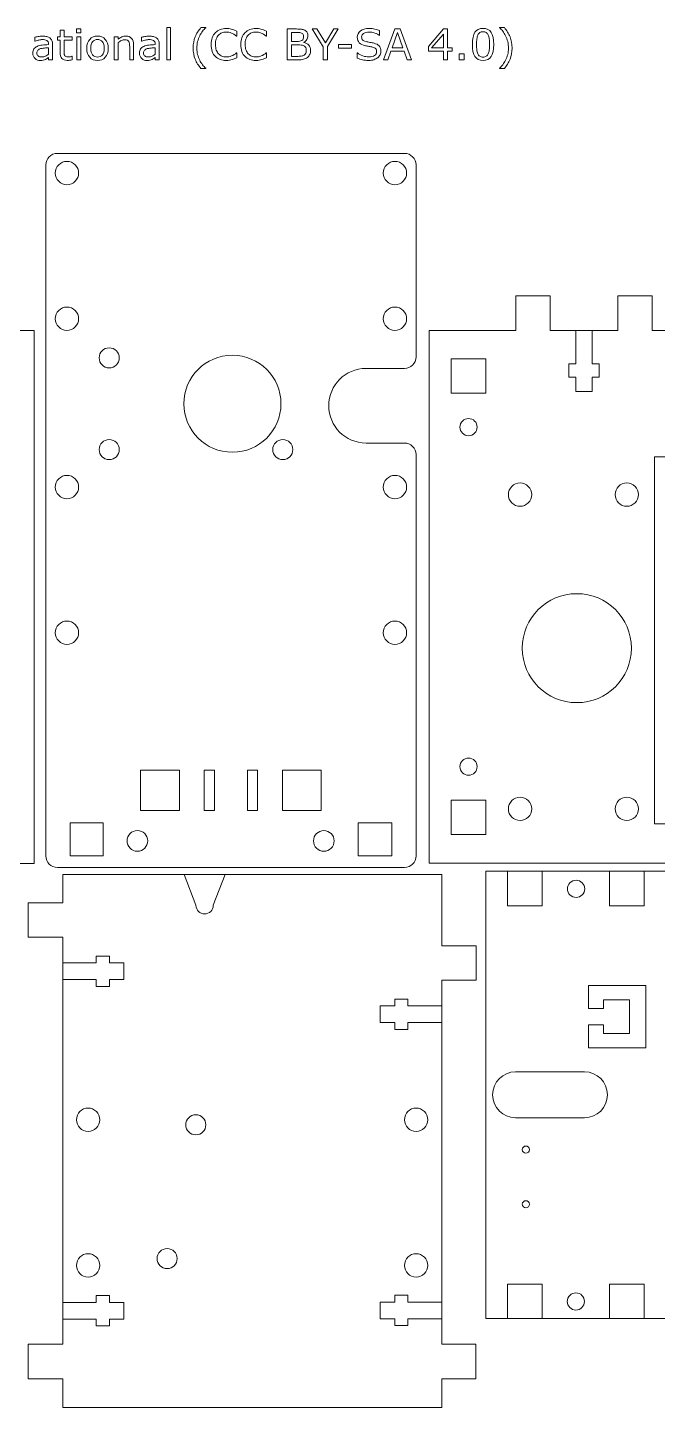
# Model space of a CAD drawing. Header units: inches. Extents: x -130 to 336, y 27 to 301.
# Drawn here: x 75.2 to 184.9, y 33.6 to 274.2 of the extents above; entities that cross this region are included whole.
import ezdxf

# ---------------------------------------------------------------- set-up
doc = ezdxf.new("R2010")
doc.units = ezdxf.units.IN
doc.header["$MEASUREMENT"] = 0
for name, color, linetype in [('Layer 1', 7, 'Continuous'), ('LAYER_1', 7, 'Continuous'), ('LAYER_1_0', 7, 'Continuous')]:
    doc.layers.add(name, color=color, linetype=linetype)

# ---------------------------------------------------------------- blocks, each defined once
blk = doc.blocks.new('block 2')
at = {"layer": 'Layer 1', "color": 7, "lineweight": 5}
for points in [[(84.48, 273.25), (83.71, 273.25), (83.71, 273.95), (84.48, 273.95), (84.48, 273.25)], [(84.44, 268.53), (83.76, 268.53), (83.76, 272.58), (84.44, 272.58), (84.44, 268.53)], [(100.11, 268.53), (99.42, 268.53), (99.42, 274.16), (100.11, 274.16), (100.11, 268.53)], [(129.32, 273.92), (127.43, 270.89), (127.43, 268.53), (126.71, 268.53), (126.71, 270.82), (124.8, 273.92), (125.59, 273.92), (127.07, 271.51), (128.56, 273.92), (129.32, 273.92)], [(142.08, 268.53), (141.32, 268.53), (140.79, 270.03), (138.47, 270.03), (137.94, 268.53), (137.22, 268.53), (139.17, 273.92), (140.12, 273.92), (142.08, 268.53)], [(140.57, 270.65), (139.63, 273.29), (138.69, 270.65), (140.57, 270.65)], [(149.14, 270.05), (148.33, 270.05), (148.33, 268.53), (147.64, 268.53), (147.64, 270.05), (145.06, 270.05), (145.06, 270.88), (147.67, 273.92), (148.33, 273.92), (148.33, 270.64), (149.14, 270.64), (149.14, 270.05)], [(147.64, 270.64), (147.64, 273.04), (145.57, 270.64), (147.64, 270.64)], [(131.64, 270.56), (129.38, 270.56), (129.38, 271.21), (131.64, 271.21), (131.64, 270.56)], [(151.27, 268.53), (150.41, 268.53), (150.41, 269.57), (151.27, 269.57), (151.27, 268.53)]]:
    blk.add_lwpolyline(points, dxfattribs=at)
for points, knots in [([(79.53, 268.53), (79.53, 268.53), (78.85, 268.53), (78.85, 268.53), (78.85, 268.53), (78.85, 268.96), (78.85, 268.96), (78.79, 268.92), (78.7, 268.86), (78.6, 268.79), (78.5, 268.72), (78.4, 268.66), (78.31, 268.62), (78.19, 268.56), (78.06, 268.51), (77.92, 268.48), (77.77, 268.44), (77.6, 268.42), (77.4, 268.42), (77.04, 268.42), (76.73, 268.54), (76.48, 268.78), (76.23, 269.02), (76.1, 269.33), (76.1, 269.7), (76.1, 270.01), (76.17, 270.26), (76.3, 270.44), (76.43, 270.63), (76.61, 270.78), (76.86, 270.89), (77.1, 271), (77.4, 271.07), (77.74, 271.11), (78.08, 271.15), (78.45, 271.18), (78.85, 271.2), (78.85, 271.2), (78.85, 271.3), (78.85, 271.3), (78.85, 271.46), (78.82, 271.59), (78.76, 271.69), (78.71, 271.79), (78.63, 271.87), (78.53, 271.93), (78.44, 271.98), (78.32, 272.02), (78.19, 272.04), (78.05, 272.06), (77.91, 272.07), (77.76, 272.07), (77.59, 272.07), (77.39, 272.05), (77.17, 272), (76.95, 271.95), (76.72, 271.88), (76.49, 271.79), (76.49, 271.79), (76.45, 271.79), (76.45, 271.79), (76.45, 271.79), (76.45, 272.48), (76.45, 272.48), (76.59, 272.52), (76.78, 272.56), (77.03, 272.6), (77.28, 272.64), (77.53, 272.66), (77.77, 272.66), (78.06, 272.66), (78.3, 272.64), (78.51, 272.59), (78.73, 272.55), (78.91, 272.47), (79.06, 272.35), (79.21, 272.24), (79.33, 272.1), (79.41, 271.92), (79.49, 271.75), (79.53, 271.53), (79.53, 271.27), (79.53, 271.27), (79.53, 268.53), (79.53, 268.53)], [0, 0, 0, 0, 1, 1, 1, 2, 2, 2, 3, 3, 3, 4, 4, 4, 5, 5, 5, 6, 6, 6, 7, 7, 7, 8, 8, 8, 9, 9, 9, 10, 10, 10, 11, 11, 11, 12, 12, 12, 13, 13, 13, 14, 14, 14, 15, 15, 15, 16, 16, 16, 17, 17, 17, 18, 18, 18, 19, 19, 19, 20, 20, 20, 21, 21, 21, 22, 22, 22, 23, 23, 23, 24, 24, 24, 25, 25, 25, 26, 26, 26, 27, 27, 27, 28, 28, 28, 28]), ([(82.93, 268.56), (82.8, 268.52), (82.66, 268.5), (82.51, 268.47), (82.36, 268.45), (82.23, 268.44), (82.11, 268.44), (81.7, 268.44), (81.38, 268.55), (81.17, 268.78), (80.96, 269), (80.85, 269.36), (80.85, 269.85), (80.85, 269.85), (80.85, 272), (80.85, 272), (80.85, 272), (80.39, 272), (80.39, 272), (80.39, 272), (80.39, 272.58), (80.39, 272.58), (80.39, 272.58), (80.85, 272.58), (80.85, 272.58), (80.85, 272.58), (80.85, 273.73), (80.85, 273.73), (80.85, 273.73), (81.53, 273.73), (81.53, 273.73), (81.53, 273.73), (81.53, 272.58), (81.53, 272.58), (81.53, 272.58), (82.93, 272.58), (82.93, 272.58), (82.93, 272.58), (82.93, 272), (82.93, 272), (82.93, 272), (81.53, 272), (81.53, 272), (81.53, 272), (81.53, 270.15), (81.53, 270.15), (81.53, 269.94), (81.54, 269.77), (81.55, 269.65), (81.56, 269.53), (81.59, 269.42), (81.65, 269.32), (81.7, 269.22), (81.77, 269.15), (81.87, 269.1), (81.96, 269.06), (82.1, 269.04), (82.29, 269.04), (82.4, 269.04), (82.52, 269.05), (82.64, 269.09), (82.76, 269.12), (82.84, 269.15), (82.9, 269.17), (82.9, 269.17), (82.93, 269.17), (82.93, 269.17), (82.93, 269.17), (82.93, 268.56), (82.93, 268.56)], [0, 0, 0, 0, 1, 1, 1, 2, 2, 2, 3, 3, 3, 4, 4, 4, 5, 5, 5, 6, 6, 6, 7, 7, 7, 8, 8, 8, 9, 9, 9, 10, 10, 10, 11, 11, 11, 12, 12, 12, 13, 13, 13, 14, 14, 14, 15, 15, 15, 16, 16, 16, 17, 17, 17, 18, 18, 18, 19, 19, 19, 20, 20, 20, 21, 21, 21, 22, 22, 22, 23, 23, 23, 23]), ([(89.23, 270.55), (89.23, 269.89), (89.06, 269.37), (88.72, 268.99), (88.39, 268.61), (87.93, 268.42), (87.37, 268.42), (86.8, 268.42), (86.34, 268.61), (86.01, 268.99), (85.67, 269.37), (85.5, 269.89), (85.5, 270.55), (85.5, 271.21), (85.67, 271.73), (86.01, 272.11), (86.34, 272.49), (86.8, 272.69), (87.37, 272.69), (87.93, 272.69), (88.39, 272.49), (88.72, 272.11), (89.06, 271.73), (89.23, 271.21), (89.23, 270.55)], [0, 0, 0, 0, 1, 1, 1, 2, 2, 2, 3, 3, 3, 4, 4, 4, 5, 5, 5, 6, 6, 6, 7, 7, 7, 8, 8, 8, 8]), ([(88.52, 270.55), (88.52, 271.07), (88.42, 271.46), (88.22, 271.71), (88.01, 271.96), (87.73, 272.09), (87.37, 272.09), (87, 272.09), (86.72, 271.96), (86.51, 271.71), (86.31, 271.46), (86.21, 271.07), (86.21, 270.55), (86.21, 270.05), (86.31, 269.67), (86.51, 269.41), (86.72, 269.14), (87, 269.02), (87.37, 269.02), (87.73, 269.02), (88.01, 269.14), (88.22, 269.4), (88.42, 269.66), (88.52, 270.04), (88.52, 270.55)], [0, 0, 0, 0, 1, 1, 1, 2, 2, 2, 3, 3, 3, 4, 4, 4, 5, 5, 5, 6, 6, 6, 7, 7, 7, 8, 8, 8, 8]), ([(93.66, 268.53), (93.66, 268.53), (92.98, 268.53), (92.98, 268.53), (92.98, 268.53), (92.98, 270.83), (92.98, 270.83), (92.98, 271.02), (92.96, 271.19), (92.94, 271.35), (92.92, 271.52), (92.88, 271.64), (92.82, 271.74), (92.76, 271.84), (92.68, 271.91), (92.57, 271.96), (92.45, 272.01), (92.31, 272.04), (92.13, 272.04), (91.94, 272.04), (91.75, 271.99), (91.55, 271.9), (91.35, 271.81), (91.15, 271.69), (90.97, 271.55), (90.97, 271.55), (90.97, 268.53), (90.97, 268.53), (90.97, 268.53), (90.29, 268.53), (90.29, 268.53), (90.29, 268.53), (90.29, 272.58), (90.29, 272.58), (90.29, 272.58), (90.97, 272.58), (90.97, 272.58), (90.97, 272.58), (90.97, 272.12), (90.97, 272.12), (91.18, 272.3), (91.4, 272.44), (91.63, 272.54), (91.85, 272.64), (92.08, 272.69), (92.32, 272.69), (92.76, 272.69), (93.09, 272.55), (93.32, 272.29), (93.54, 272.03), (93.66, 271.65), (93.66, 271.15), (93.66, 271.15), (93.66, 268.53), (93.66, 268.53)], [0, 0, 0, 0, 1, 1, 1, 2, 2, 2, 3, 3, 3, 4, 4, 4, 5, 5, 5, 6, 6, 6, 7, 7, 7, 8, 8, 8, 9, 9, 9, 10, 10, 10, 11, 11, 11, 12, 12, 12, 13, 13, 13, 14, 14, 14, 15, 15, 15, 16, 16, 16, 17, 17, 17, 18, 18, 18, 18]), ([(98.12, 268.53), (98.12, 268.53), (97.43, 268.53), (97.43, 268.53), (97.43, 268.53), (97.43, 268.96), (97.43, 268.96), (97.37, 268.92), (97.29, 268.86), (97.19, 268.79), (97.09, 268.72), (96.99, 268.66), (96.89, 268.62), (96.78, 268.56), (96.65, 268.51), (96.5, 268.48), (96.36, 268.44), (96.18, 268.42), (95.99, 268.42), (95.62, 268.42), (95.32, 268.54), (95.07, 268.78), (94.81, 269.02), (94.69, 269.33), (94.69, 269.7), (94.69, 270.01), (94.75, 270.26), (94.88, 270.44), (95.01, 270.63), (95.2, 270.78), (95.44, 270.89), (95.69, 271), (95.98, 271.07), (96.33, 271.11), (96.67, 271.15), (97.04, 271.18), (97.43, 271.2), (97.43, 271.2), (97.43, 271.3), (97.43, 271.3), (97.43, 271.46), (97.4, 271.59), (97.35, 271.69), (97.3, 271.79), (97.22, 271.87), (97.12, 271.93), (97.02, 271.98), (96.91, 272.02), (96.77, 272.04), (96.64, 272.06), (96.5, 272.07), (96.35, 272.07), (96.17, 272.07), (95.97, 272.05), (95.75, 272), (95.54, 271.95), (95.31, 271.88), (95.08, 271.79), (95.08, 271.79), (95.04, 271.79), (95.04, 271.79), (95.04, 271.79), (95.04, 272.48), (95.04, 272.48), (95.17, 272.52), (95.36, 272.56), (95.62, 272.6), (95.87, 272.64), (96.11, 272.66), (96.36, 272.66), (96.64, 272.66), (96.89, 272.64), (97.1, 272.59), (97.31, 272.55), (97.49, 272.47), (97.65, 272.35), (97.8, 272.24), (97.92, 272.1), (98, 271.92), (98.08, 271.75), (98.12, 271.53), (98.12, 271.27), (98.12, 271.27), (98.12, 268.53), (98.12, 268.53)], [0, 0, 0, 0, 1, 1, 1, 2, 2, 2, 3, 3, 3, 4, 4, 4, 5, 5, 5, 6, 6, 6, 7, 7, 7, 8, 8, 8, 9, 9, 9, 10, 10, 10, 11, 11, 11, 12, 12, 12, 13, 13, 13, 14, 14, 14, 15, 15, 15, 16, 16, 16, 17, 17, 17, 18, 18, 18, 19, 19, 19, 20, 20, 20, 21, 21, 21, 22, 22, 22, 23, 23, 23, 24, 24, 24, 25, 25, 25, 26, 26, 26, 27, 27, 27, 28, 28, 28, 28]), ([(106.22, 267.04), (106.22, 267.04), (105.39, 267.04), (105.39, 267.04), (104.96, 267.53), (104.63, 268.07), (104.39, 268.64), (104.16, 269.22), (104.04, 269.88), (104.04, 270.6), (104.04, 271.33), (104.16, 271.98), (104.39, 272.56), (104.63, 273.14), (104.96, 273.67), (105.39, 274.16), (105.39, 274.16), (106.22, 274.16), (106.22, 274.16), (106.22, 274.16), (106.22, 274.13), (106.22, 274.13), (106.03, 273.95), (105.84, 273.75), (105.66, 273.52), (105.48, 273.29), (105.32, 273.02), (105.17, 272.71), (105.02, 272.42), (104.9, 272.09), (104.81, 271.73), (104.72, 271.37), (104.68, 271), (104.68, 270.6), (104.68, 270.19), (104.72, 269.81), (104.81, 269.47), (104.9, 269.13), (105.02, 268.8), (105.17, 268.49), (105.31, 268.2), (105.48, 267.93), (105.66, 267.69), (105.85, 267.45), (106.04, 267.24), (106.22, 267.08), (106.22, 267.08), (106.22, 267.04), (106.22, 267.04)], [0, 0, 0, 0, 1, 1, 1, 2, 2, 2, 3, 3, 3, 4, 4, 4, 5, 5, 5, 6, 6, 6, 7, 7, 7, 8, 8, 8, 9, 9, 9, 10, 10, 10, 11, 11, 11, 12, 12, 12, 13, 13, 13, 14, 14, 14, 15, 15, 15, 16, 16, 16, 16]), ([(111.64, 268.92), (111.5, 268.86), (111.38, 268.81), (111.28, 268.75), (111.17, 268.7), (111.03, 268.65), (110.85, 268.6), (110.71, 268.55), (110.55, 268.51), (110.38, 268.48), (110.2, 268.45), (110.01, 268.43), (109.81, 268.43), (109.42, 268.43), (109.06, 268.49), (108.74, 268.6), (108.42, 268.7), (108.14, 268.88), (107.91, 269.11), (107.68, 269.34), (107.5, 269.63), (107.37, 269.98), (107.24, 270.34), (107.17, 270.75), (107.17, 271.21), (107.17, 271.66), (107.23, 272.05), (107.36, 272.4), (107.48, 272.75), (107.66, 273.05), (107.9, 273.29), (108.13, 273.52), (108.41, 273.7), (108.73, 273.82), (109.06, 273.95), (109.41, 274.01), (109.81, 274.01), (110.1, 274.01), (110.39, 273.97), (110.68, 273.9), (110.96, 273.83), (111.28, 273.71), (111.64, 273.54), (111.64, 273.54), (111.64, 272.69), (111.64, 272.69), (111.64, 272.69), (111.58, 272.69), (111.58, 272.69), (111.29, 272.93), (110.99, 273.11), (110.7, 273.22), (110.41, 273.34), (110.1, 273.39), (109.77, 273.39), (109.49, 273.39), (109.25, 273.35), (109.03, 273.26), (108.81, 273.17), (108.62, 273.04), (108.45, 272.85), (108.28, 272.67), (108.15, 272.44), (108.06, 272.17), (107.97, 271.89), (107.92, 271.57), (107.92, 271.21), (107.92, 270.83), (107.97, 270.51), (108.07, 270.24), (108.18, 269.96), (108.31, 269.74), (108.47, 269.57), (108.64, 269.39), (108.83, 269.26), (109.06, 269.18), (109.28, 269.09), (109.52, 269.05), (109.77, 269.05), (110.12, 269.05), (110.44, 269.11), (110.74, 269.22), (111.04, 269.34), (111.32, 269.52), (111.59, 269.75), (111.59, 269.75), (111.64, 269.75), (111.64, 269.75), (111.64, 269.75), (111.64, 268.92), (111.64, 268.92)], [0, 0, 0, 0, 1, 1, 1, 2, 2, 2, 3, 3, 3, 4, 4, 4, 5, 5, 5, 6, 6, 6, 7, 7, 7, 8, 8, 8, 9, 9, 9, 10, 10, 10, 11, 11, 11, 12, 12, 12, 13, 13, 13, 14, 14, 14, 15, 15, 15, 16, 16, 16, 17, 17, 17, 18, 18, 18, 19, 19, 19, 20, 20, 20, 21, 21, 21, 22, 22, 22, 23, 23, 23, 24, 24, 24, 25, 25, 25, 26, 26, 26, 27, 27, 27, 28, 28, 28, 29, 29, 29, 30, 30, 30, 30]), ([(116.81, 268.92), (116.68, 268.86), (116.56, 268.81), (116.45, 268.75), (116.34, 268.7), (116.2, 268.65), (116.03, 268.6), (115.88, 268.55), (115.72, 268.51), (115.55, 268.48), (115.38, 268.45), (115.19, 268.43), (114.98, 268.43), (114.59, 268.43), (114.23, 268.49), (113.91, 268.6), (113.6, 268.7), (113.32, 268.88), (113.08, 269.11), (112.85, 269.34), (112.67, 269.63), (112.54, 269.98), (112.41, 270.34), (112.34, 270.75), (112.34, 271.21), (112.34, 271.66), (112.41, 272.05), (112.53, 272.4), (112.66, 272.75), (112.84, 273.05), (113.07, 273.29), (113.3, 273.52), (113.58, 273.7), (113.9, 273.82), (114.23, 273.95), (114.59, 274.01), (114.98, 274.01), (115.27, 274.01), (115.56, 273.97), (115.85, 273.9), (116.14, 273.83), (116.46, 273.71), (116.81, 273.54), (116.81, 273.54), (116.81, 272.69), (116.81, 272.69), (116.81, 272.69), (116.75, 272.69), (116.75, 272.69), (116.46, 272.93), (116.16, 273.11), (115.87, 273.22), (115.58, 273.34), (115.27, 273.39), (114.94, 273.39), (114.67, 273.39), (114.42, 273.35), (114.2, 273.26), (113.99, 273.17), (113.79, 273.04), (113.62, 272.85), (113.45, 272.67), (113.33, 272.44), (113.23, 272.17), (113.14, 271.89), (113.09, 271.57), (113.09, 271.21), (113.09, 270.83), (113.14, 270.51), (113.25, 270.24), (113.35, 269.96), (113.48, 269.74), (113.64, 269.57), (113.81, 269.39), (114.01, 269.26), (114.23, 269.18), (114.46, 269.09), (114.7, 269.05), (114.95, 269.05), (115.29, 269.05), (115.61, 269.11), (115.91, 269.22), (116.21, 269.34), (116.5, 269.52), (116.76, 269.75), (116.76, 269.75), (116.81, 269.75), (116.81, 269.75), (116.81, 269.75), (116.81, 268.92), (116.81, 268.92)], [0, 0, 0, 0, 1, 1, 1, 2, 2, 2, 3, 3, 3, 4, 4, 4, 5, 5, 5, 6, 6, 6, 7, 7, 7, 8, 8, 8, 9, 9, 9, 10, 10, 10, 11, 11, 11, 12, 12, 12, 13, 13, 13, 14, 14, 14, 15, 15, 15, 16, 16, 16, 17, 17, 17, 18, 18, 18, 19, 19, 19, 20, 20, 20, 21, 21, 21, 22, 22, 22, 23, 23, 23, 24, 24, 24, 25, 25, 25, 26, 26, 26, 27, 27, 27, 28, 28, 28, 29, 29, 29, 30, 30, 30, 30]), ([(124.5, 270.19), (124.5, 269.92), (124.45, 269.68), (124.35, 269.48), (124.24, 269.27), (124.11, 269.1), (123.94, 268.97), (123.73, 268.81), (123.51, 268.7), (123.27, 268.63), (123.03, 268.56), (122.72, 268.53), (122.34, 268.53), (122.34, 268.53), (120.43, 268.53), (120.43, 268.53), (120.43, 268.53), (120.43, 273.92), (120.43, 273.92), (120.43, 273.92), (122.03, 273.92), (122.03, 273.92), (122.42, 273.92), (122.71, 273.91), (122.91, 273.88), (123.1, 273.85), (123.29, 273.79), (123.47, 273.7), (123.67, 273.59), (123.81, 273.46), (123.9, 273.3), (123.99, 273.13), (124.03, 272.94), (124.03, 272.71), (124.03, 272.45), (123.97, 272.24), (123.84, 272.06), (123.71, 271.88), (123.53, 271.73), (123.32, 271.62), (123.32, 271.62), (123.32, 271.59), (123.32, 271.59), (123.68, 271.52), (123.97, 271.36), (124.18, 271.11), (124.39, 270.87), (124.5, 270.56), (124.5, 270.19)], [0, 0, 0, 0, 1, 1, 1, 2, 2, 2, 3, 3, 3, 4, 4, 4, 5, 5, 5, 6, 6, 6, 7, 7, 7, 8, 8, 8, 9, 9, 9, 10, 10, 10, 11, 11, 11, 12, 12, 12, 13, 13, 13, 14, 14, 14, 15, 15, 15, 16, 16, 16, 16]), ([(123.28, 272.61), (123.28, 272.74), (123.26, 272.85), (123.22, 272.94), (123.18, 273.03), (123.11, 273.1), (123.01, 273.16), (122.9, 273.22), (122.76, 273.26), (122.6, 273.28), (122.44, 273.3), (122.24, 273.3), (122, 273.3), (122, 273.3), (121.15, 273.3), (121.15, 273.3), (121.15, 273.3), (121.15, 271.75), (121.15, 271.75), (121.15, 271.75), (122.07, 271.75), (122.07, 271.75), (122.3, 271.75), (122.47, 271.76), (122.61, 271.78), (122.74, 271.81), (122.86, 271.85), (122.97, 271.93), (123.09, 272), (123.17, 272.09), (123.21, 272.21), (123.26, 272.32), (123.28, 272.46), (123.28, 272.61)], [0, 0, 0, 0, 1, 1, 1, 2, 2, 2, 3, 3, 3, 4, 4, 4, 5, 5, 5, 6, 6, 6, 7, 7, 7, 8, 8, 8, 9, 9, 9, 10, 10, 10, 11, 11, 11, 11]), ([(136.75, 270.06), (136.75, 269.86), (136.71, 269.65), (136.61, 269.44), (136.51, 269.24), (136.37, 269.06), (136.2, 268.92), (136.01, 268.77), (135.78, 268.65), (135.52, 268.56), (135.27, 268.47), (134.96, 268.43), (134.6, 268.43), (134.21, 268.43), (133.86, 268.47), (133.55, 268.54), (133.24, 268.61), (132.93, 268.72), (132.61, 268.86), (132.61, 268.86), (132.61, 269.75), (132.61, 269.75), (132.61, 269.75), (132.66, 269.75), (132.66, 269.75), (132.93, 269.53), (133.24, 269.35), (133.6, 269.23), (133.96, 269.11), (134.29, 269.05), (134.6, 269.05), (135.04, 269.05), (135.39, 269.13), (135.64, 269.3), (135.88, 269.46), (136, 269.69), (136, 269.96), (136, 270.2), (135.95, 270.38), (135.83, 270.49), (135.71, 270.6), (135.54, 270.69), (135.3, 270.76), (135.12, 270.8), (134.92, 270.84), (134.71, 270.87), (134.5, 270.91), (134.28, 270.95), (134.04, 270.99), (133.57, 271.1), (133.22, 271.27), (132.99, 271.51), (132.76, 271.76), (132.64, 272.08), (132.64, 272.47), (132.64, 272.92), (132.83, 273.29), (133.21, 273.58), (133.59, 273.87), (134.07, 274.01), (134.66, 274.01), (135.04, 274.01), (135.38, 273.97), (135.7, 273.9), (136.01, 273.83), (136.29, 273.74), (136.53, 273.63), (136.53, 273.63), (136.53, 272.79), (136.53, 272.79), (136.53, 272.79), (136.48, 272.79), (136.48, 272.79), (136.28, 272.96), (136.01, 273.1), (135.68, 273.22), (135.35, 273.33), (135.01, 273.39), (134.66, 273.39), (134.28, 273.39), (133.97, 273.31), (133.74, 273.15), (133.51, 272.99), (133.39, 272.79), (133.39, 272.54), (133.39, 272.31), (133.45, 272.14), (133.56, 272.01), (133.68, 271.88), (133.88, 271.78), (134.17, 271.72), (134.33, 271.68), (134.55, 271.64), (134.83, 271.59), (135.11, 271.55), (135.35, 271.5), (135.55, 271.45), (135.95, 271.34), (136.25, 271.18), (136.45, 270.97), (136.65, 270.75), (136.75, 270.45), (136.75, 270.06)], [0, 0, 0, 0, 1, 1, 1, 2, 2, 2, 3, 3, 3, 4, 4, 4, 5, 5, 5, 6, 6, 6, 7, 7, 7, 8, 8, 8, 9, 9, 9, 10, 10, 10, 11, 11, 11, 12, 12, 12, 13, 13, 13, 14, 14, 14, 15, 15, 15, 16, 16, 16, 17, 17, 17, 18, 18, 18, 19, 19, 19, 20, 20, 20, 21, 21, 21, 22, 22, 22, 23, 23, 23, 24, 24, 24, 25, 25, 25, 26, 26, 26, 27, 27, 27, 28, 28, 28, 29, 29, 29, 30, 30, 30, 31, 31, 31, 32, 32, 32, 33, 33, 33, 34, 34, 34, 34]), ([(156.41, 271.23), (156.41, 270.26), (156.26, 269.55), (155.96, 269.1), (155.65, 268.65), (155.19, 268.42), (154.55, 268.42), (153.9, 268.42), (153.43, 268.65), (153.13, 269.11), (152.83, 269.57), (152.69, 270.27), (152.69, 271.22), (152.69, 272.18), (152.84, 272.89), (153.14, 273.35), (153.44, 273.8), (153.91, 274.03), (154.55, 274.03), (155.2, 274.03), (155.67, 273.8), (155.96, 273.33), (156.26, 272.87), (156.41, 272.17), (156.41, 271.23)], [0, 0, 0, 0, 1, 1, 1, 2, 2, 2, 3, 3, 3, 4, 4, 4, 5, 5, 5, 6, 6, 6, 7, 7, 7, 8, 8, 8, 8]), ([(155.46, 269.58), (155.54, 269.78), (155.6, 270.01), (155.63, 270.27), (155.66, 270.54), (155.67, 270.86), (155.67, 271.23), (155.67, 271.6), (155.66, 271.92), (155.63, 272.19), (155.6, 272.46), (155.54, 272.69), (155.45, 272.87), (155.37, 273.06), (155.25, 273.2), (155.11, 273.29), (154.96, 273.39), (154.78, 273.44), (154.55, 273.44), (154.32, 273.44), (154.14, 273.39), (153.99, 273.29), (153.84, 273.2), (153.72, 273.06), (153.64, 272.87), (153.56, 272.69), (153.5, 272.46), (153.47, 272.17), (153.44, 271.88), (153.42, 271.56), (153.42, 271.22), (153.42, 270.84), (153.44, 270.53), (153.46, 270.28), (153.49, 270.02), (153.55, 269.8), (153.63, 269.59), (153.71, 269.41), (153.82, 269.26), (153.97, 269.16), (154.12, 269.06), (154.31, 269.02), (154.55, 269.02), (154.77, 269.02), (154.96, 269.06), (155.11, 269.16), (155.26, 269.25), (155.38, 269.39), (155.46, 269.58)], [0, 0, 0, 0, 1, 1, 1, 2, 2, 2, 3, 3, 3, 4, 4, 4, 5, 5, 5, 6, 6, 6, 7, 7, 7, 8, 8, 8, 9, 9, 9, 10, 10, 10, 11, 11, 11, 12, 12, 12, 13, 13, 13, 14, 14, 14, 15, 15, 15, 16, 16, 16, 16]), ([(159.61, 270.6), (159.61, 269.88), (159.49, 269.22), (159.26, 268.64), (159.02, 268.07), (158.69, 267.53), (158.26, 267.04), (158.26, 267.04), (157.43, 267.04), (157.43, 267.04), (157.43, 267.04), (157.43, 267.08), (157.43, 267.08), (157.61, 267.24), (157.8, 267.45), (157.99, 267.69), (158.18, 267.93), (158.34, 268.2), (158.48, 268.49), (158.63, 268.8), (158.75, 269.13), (158.84, 269.47), (158.93, 269.81), (158.97, 270.19), (158.97, 270.6), (158.97, 271), (158.93, 271.37), (158.84, 271.73), (158.75, 272.09), (158.63, 272.42), (158.48, 272.71), (158.33, 273.02), (158.17, 273.29), (157.99, 273.52), (157.81, 273.75), (157.62, 273.95), (157.43, 274.13), (157.43, 274.13), (157.43, 274.16), (157.43, 274.16), (157.43, 274.16), (158.26, 274.16), (158.26, 274.16), (158.69, 273.67), (159.02, 273.14), (159.26, 272.56), (159.49, 271.98), (159.61, 271.33), (159.61, 270.6)], [0, 0, 0, 0, 1, 1, 1, 2, 2, 2, 3, 3, 3, 4, 4, 4, 5, 5, 5, 6, 6, 6, 7, 7, 7, 8, 8, 8, 9, 9, 9, 10, 10, 10, 11, 11, 11, 12, 12, 12, 13, 13, 13, 14, 14, 14, 15, 15, 15, 16, 16, 16, 16]), ([(78.85, 269.52), (78.85, 269.52), (78.85, 270.65), (78.85, 270.65), (78.64, 270.63), (78.4, 270.62), (78.12, 270.59), (77.84, 270.57), (77.62, 270.53), (77.46, 270.49), (77.26, 270.43), (77.11, 270.35), (76.99, 270.23), (76.87, 270.11), (76.81, 269.95), (76.81, 269.75), (76.81, 269.51), (76.88, 269.34), (77.02, 269.22), (77.15, 269.11), (77.37, 269.05), (77.65, 269.05), (77.89, 269.05), (78.1, 269.09), (78.3, 269.19), (78.5, 269.28), (78.68, 269.39), (78.85, 269.52)], [0, 0, 0, 0, 1, 1, 1, 2, 2, 2, 3, 3, 3, 4, 4, 4, 5, 5, 5, 6, 6, 6, 7, 7, 7, 8, 8, 8, 9, 9, 9, 9]), ([(97.43, 269.52), (97.43, 269.52), (97.43, 270.65), (97.43, 270.65), (97.23, 270.63), (96.98, 270.62), (96.7, 270.59), (96.43, 270.57), (96.2, 270.53), (96.04, 270.49), (95.85, 270.43), (95.69, 270.35), (95.57, 270.23), (95.45, 270.11), (95.39, 269.95), (95.39, 269.75), (95.39, 269.51), (95.46, 269.34), (95.6, 269.22), (95.74, 269.11), (95.95, 269.05), (96.24, 269.05), (96.47, 269.05), (96.69, 269.09), (96.89, 269.19), (97.08, 269.28), (97.26, 269.39), (97.43, 269.52)], [0, 0, 0, 0, 1, 1, 1, 2, 2, 2, 3, 3, 3, 4, 4, 4, 5, 5, 5, 6, 6, 6, 7, 7, 7, 8, 8, 8, 9, 9, 9, 9]), ([(123.75, 270.16), (123.75, 270.38), (123.72, 270.55), (123.65, 270.67), (123.59, 270.8), (123.47, 270.91), (123.3, 271), (123.18, 271.06), (123.04, 271.1), (122.87, 271.12), (122.71, 271.13), (122.51, 271.14), (122.27, 271.14), (122.27, 271.14), (121.15, 271.14), (121.15, 271.14), (121.15, 271.14), (121.15, 269.15), (121.15, 269.15), (121.15, 269.15), (122.09, 269.15), (122.09, 269.15), (122.41, 269.15), (122.66, 269.16), (122.87, 269.2), (123.07, 269.23), (123.23, 269.29), (123.36, 269.37), (123.49, 269.47), (123.59, 269.57), (123.65, 269.69), (123.72, 269.81), (123.75, 269.97), (123.75, 270.16)], [0, 0, 0, 0, 1, 1, 1, 2, 2, 2, 3, 3, 3, 4, 4, 4, 5, 5, 5, 6, 6, 6, 7, 7, 7, 8, 8, 8, 9, 9, 9, 10, 10, 10, 11, 11, 11, 11])]:
    blk.add_open_spline(points, degree=3, knots=knots, dxfattribs=at)

msp = doc.modelspace()

# ---------------------------------------------------------------- linework, layer by layer
at = {"layer": 'LAYER_1', "color": 7, "lineweight": 5}
msp.add_open_spline([(187.84, 128.45), (187.84, 128.45), (145.15, 128.45), (145.15, 128.45), (145.15, 128.45), (145.15, 221.37), (145.15, 221.37), (145.15, 221.37), (145.15, 221.37), (145.15, 221.37), (145.15, 221.37), (145.15, 221.37), (145.15, 221.37), (145.15, 221.37), (145.15, 221.37), (145.15, 221.37), (145.15, 221.37), (145.15, 221.37), (145.15, 221.37), (145.15, 221.37), (160.25, 221.37), (160.25, 221.37), (160.25, 221.37), (160.25, 227.37), (160.25, 227.37), (160.25, 227.37), (166.25, 227.37), (166.25, 227.37), (166.25, 227.37), (166.25, 221.37), (166.25, 221.37), (166.25, 221.37), (178.03, 221.37), (178.03, 221.37), (178.03, 221.37), (178.03, 221.41), (178.03, 221.41), (178.03, 221.41), (178.03, 227.41), (178.03, 227.41), (178.03, 227.41), (184.03, 227.41), (184.03, 227.41), (184.03, 227.41), (184.03, 221.37), (184.03, 221.37), (184.03, 221.37), (187.84, 221.37), (187.84, 221.37), (187.84, 221.37), (187.84, 199.32), (187.84, 199.32), (187.84, 199.32), (184.45, 199.32), (184.45, 199.32), (184.45, 199.32), (184.45, 135.32), (184.45, 135.32), (184.45, 135.32), (187.84, 135.32), (187.84, 135.32), (187.84, 135.32), (187.84, 128.45), (187.84, 128.45)], degree=3, knots=[0, 0, 0, 0, 1, 1, 1, 2, 2, 2, 3, 3, 3, 4, 4, 4, 5, 5, 5, 6, 6, 6, 7, 7, 7, 8, 8, 8, 9, 9, 9, 10, 10, 10, 11, 11, 11, 12, 12, 12, 13, 13, 13, 14, 14, 14, 15, 15, 15, 16, 16, 16, 17, 17, 17, 18, 18, 18, 19, 19, 19, 20, 20, 20, 21, 21, 21, 21], dxfattribs=at)
at = {"layer": 'LAYER_1_0', "color": 1, "lineweight": 5}
for points in [[(173.59, 221.37), (173.59, 215.51), (174.79, 215.51), (174.79, 213.21), (173.59, 213.21), (173.59, 210.71), (170.69, 210.71), (170.69, 213.21), (169.49, 213.21), (169.49, 215.51), (170.69, 215.51), (170.69, 221.37)], [(155.02, 216.41), (155.02, 210.41), (149.02, 210.41), (149.02, 216.41), (155.02, 216.41)], [(94.88, 144.67), (94.88, 137.67), (101.66, 137.67), (101.66, 144.67), (94.88, 144.67)], [(107.76, 137.67), (107.76, 144.67), (105.98, 144.67), (105.98, 137.67), (107.76, 137.67)], [(115.26, 137.67), (115.26, 144.67), (113.48, 144.67), (113.48, 137.67), (115.26, 137.67)], [(126.36, 137.67), (126.36, 144.67), (119.58, 144.67), (119.58, 137.67), (126.36, 137.67)], [(155.02, 139.45), (155.02, 133.45), (149.02, 133.45), (149.02, 139.45), (155.02, 139.45)], [(82.59, 135.48), (82.59, 129.73), (88.35, 129.73), (88.35, 135.48), (82.59, 135.48)], [(132.77, 135.48), (132.77, 129.73), (138.65, 129.73), (138.65, 135.48), (132.77, 135.48)], [(158.83, 127.05), (158.83, 121.05), (164.83, 121.05), (164.83, 127.05)], [(176.61, 127.1), (176.61, 121.05), (182.61, 121.05), (182.61, 127.05)], [(81.31, 111.08), (87.16, 111.08), (87.16, 112.28), (89.46, 112.28), (89.46, 111.08), (91.96, 111.08), (91.96, 108.18), (89.46, 108.18), (89.46, 106.98), (87.16, 106.98), (87.16, 108.18), (81.31, 108.18)], [(147.31, 103.58), (141.45, 103.58), (141.45, 104.78), (139.15, 104.78), (139.15, 103.58), (136.65, 103.58), (136.65, 100.68), (139.15, 100.68), (139.15, 99.48), (141.45, 99.48), (141.45, 100.68), (147.31, 100.68)], [(81.31, 48.98), (87.16, 48.98), (87.16, 47.78), (89.46, 47.78), (89.46, 48.98), (91.96, 48.98), (91.96, 51.88), (89.46, 51.88), (89.46, 53.08), (87.16, 53.08), (87.16, 51.88), (81.31, 51.88)], [(147.31, 49.03), (141.45, 49.03), (141.45, 47.83), (139.15, 47.83), (139.15, 49.03), (136.65, 49.03), (136.65, 51.94), (139.15, 51.94), (139.15, 53.14), (141.45, 53.14), (141.45, 51.94), (147.31, 51.94)], [(164.83, 49.05), (164.83, 55.05), (158.83, 55.05), (158.83, 49.05)], [(182.61, 49.05), (182.61, 55.05), (176.61, 55.05), (176.61, 49.05)]]:
    msp.add_lwpolyline(points, dxfattribs=at)
at = {"layer": 'LAYER_1_0', "color": 7, "lineweight": 5}
msp.add_lwpolyline([(147.35, 126.49), (81.31, 126.49), (81.31, 121.54), (75.31, 121.54), (75.31, 115.54), (81.31, 115.54), (81.31, 44.58), (75.31, 44.58), (75.31, 38.58), (81.31, 38.58), (81.31, 33.57), (147.35, 33.57), (147.35, 38.58), (153.31, 38.58), (153.31, 44.58), (147.35, 44.58), (147.35, 108.04), (153.35, 108.04), (153.35, 114.04), (147.35, 114.04), (147.35, 126.49)], dxfattribs=at)
at = {"layer": 'LAYER_1_0', "color": 239, "lineweight": 5}
msp.add_lwpolyline([(182.61, 123.45), (182.61, 123.49)], dxfattribs=at)
at = {"layer": 'LAYER_1_0', "color": 7, "lineweight": 5}
for points, knots in [([(78.37, 129.73), (78.37, 129.73), (78.37, 250.23), (78.37, 250.23), (78.37, 251.33), (79.27, 252.23), (80.37, 252.23), (80.37, 252.23), (140.87, 252.23), (140.87, 252.23), (141.97, 252.23), (142.87, 251.33), (142.87, 250.23), (142.87, 250.23), (142.87, 216.76), (142.87, 216.76), (142.87, 215.64), (141.96, 214.73), (140.84, 214.73), (140.84, 214.73), (134.16, 214.73), (134.16, 214.73), (130.57, 214.73), (127.66, 211.82), (127.66, 208.23), (127.66, 204.64), (130.57, 201.73), (134.16, 201.73), (134.16, 201.73), (140.84, 201.73), (140.84, 201.73), (141.96, 201.73), (142.87, 200.82), (142.87, 199.7), (142.87, 199.7), (142.87, 199.7), (142.87, 199.7), (142.87, 199.7), (142.87, 129.73), (142.87, 129.73), (142.87, 129.73), (142.87, 129.73), (142.87, 129.73), (142.87, 128.63), (141.97, 127.73), (140.87, 127.73), (140.87, 127.73), (80.37, 127.73), (80.37, 127.73), (79.27, 127.73), (78.37, 128.63), (78.37, 129.73)], [0, 0, 0, 0, 1, 1, 1, 2, 2, 2, 3, 3, 3, 4, 4, 4, 5, 5, 5, 6, 6, 6, 7, 7, 7, 8, 8, 8, 9, 9, 9, 10, 10, 10, 11, 11, 11, 12, 12, 12, 13, 13, 13, 14, 14, 14, 15, 15, 15, 16, 16, 16, 17, 17, 17, 17]), ([(33.61, 128.41), (33.61, 128.41), (76.31, 128.41), (76.31, 128.41), (76.31, 128.41), (76.31, 221.33), (76.31, 221.33), (76.31, 221.33), (76.31, 221.33), (76.31, 221.33), (76.31, 221.33), (76.31, 221.33), (76.31, 221.33), (76.31, 221.33), (76.31, 221.33), (76.31, 221.33), (76.31, 221.33), (61.21, 221.33), (61.21, 221.33), (61.21, 221.33), (61.21, 227.33), (61.21, 227.33), (61.21, 227.33), (55.21, 227.33), (55.21, 227.33), (55.21, 227.33), (55.21, 221.33), (55.21, 221.33), (55.21, 221.33), (43.43, 221.33), (43.43, 221.33), (43.43, 221.33), (43.43, 221.38), (43.43, 221.38), (43.43, 221.38), (43.43, 227.38), (43.43, 227.38), (43.43, 227.38), (37.43, 227.38), (37.43, 227.38), (37.43, 227.38), (37.43, 221.33), (37.43, 221.33), (37.43, 221.33), (33.61, 221.33), (33.61, 221.33), (33.61, 221.33), (33.61, 128.41), (33.61, 128.41)], [0, 0, 0, 0, 1, 1, 1, 2, 2, 2, 3, 3, 3, 4, 4, 4, 5, 5, 5, 6, 6, 6, 7, 7, 7, 8, 8, 8, 9, 9, 9, 10, 10, 10, 11, 11, 11, 12, 12, 12, 13, 13, 13, 14, 14, 14, 15, 15, 15, 16, 16, 16, 16]), ([(155.01, 127.1), (155.01, 127.1), (155.01, 49.05), (155.01, 49.05), (155.01, 49.05), (197.72, 49.05), (197.72, 49.05), (197.72, 49.05), (197.72, 50.18), (197.72, 50.18), (197.72, 50.18), (231.63, 50.18), (231.63, 50.18), (231.63, 50.18), (231.63, 50.18), (231.63, 50.18), (231.63, 50.18), (231.63, 50.18), (231.63, 50.18), (234.86, 52.2), (237.6, 54.93), (239.62, 58.16), (239.62, 58.16), (239.62, 58.16), (239.62, 58.16), (239.62, 58.16), (239.62, 58.16), (239.62, 58.16), (239.62, 58.16), (239.62, 84.78), (239.62, 84.78), (237.6, 88.01), (234.86, 90.74), (231.63, 92.76), (231.63, 92.76), (197.72, 92.76), (197.72, 92.76), (197.72, 92.76), (197.72, 127.1), (197.72, 127.1), (197.72, 127.1), (155.01, 127.1), (155.01, 127.1)], [0, 0, 0, 0, 1, 1, 1, 2, 2, 2, 3, 3, 3, 4, 4, 4, 5, 5, 5, 6, 6, 6, 7, 7, 7, 8, 8, 8, 9, 9, 9, 10, 10, 10, 11, 11, 11, 12, 12, 12, 13, 13, 13, 14, 14, 14, 14])]:
    msp.add_open_spline(points, degree=3, knots=knots, dxfattribs=at)
at = {"layer": 'LAYER_1_0', "color": 1, "lineweight": 5}
for points, knots in [([(84.08, 248.8), (84.08, 249.93), (83.17, 250.84), (82.05, 250.84), (80.92, 250.84), (80.01, 249.93), (80.01, 248.8), (80.01, 247.68), (80.92, 246.77), (82.05, 246.77), (83.17, 246.77), (84.08, 247.68), (84.08, 248.8)], [0, 0, 0, 0, 1, 1, 1, 2, 2, 2, 3, 3, 3, 4, 4, 4, 4]), ([(141.23, 248.8), (141.23, 249.93), (140.32, 250.84), (139.2, 250.84), (138.07, 250.84), (137.16, 249.93), (137.16, 248.8), (137.16, 247.68), (138.07, 246.77), (139.2, 246.77), (140.32, 246.77), (141.23, 247.68), (141.23, 248.8)], [0, 0, 0, 0, 1, 1, 1, 2, 2, 2, 3, 3, 3, 4, 4, 4, 4]), ([(84.08, 223.4), (84.08, 224.53), (83.17, 225.44), (82.05, 225.44), (80.92, 225.44), (80.01, 224.53), (80.01, 223.4), (80.01, 222.28), (80.92, 221.37), (82.05, 221.37), (83.17, 221.37), (84.08, 222.28), (84.08, 223.4)], [0, 0, 0, 0, 1, 1, 1, 2, 2, 2, 3, 3, 3, 4, 4, 4, 4]), ([(141.23, 223.4), (141.23, 224.53), (140.32, 225.44), (139.19, 225.44), (138.07, 225.44), (137.16, 224.53), (137.16, 223.4), (137.16, 222.28), (138.07, 221.37), (139.19, 221.37), (140.32, 221.37), (141.23, 222.28), (141.23, 223.4)], [0, 0, 0, 0, 1, 1, 1, 2, 2, 2, 3, 3, 3, 4, 4, 4, 4]), ([(91.16, 216.58), (91.16, 217.55), (90.38, 218.33), (89.41, 218.33), (88.45, 218.33), (87.66, 217.55), (87.66, 216.58), (87.66, 215.61), (88.45, 214.83), (89.41, 214.83), (90.38, 214.83), (91.16, 215.61), (91.16, 216.58)], [0, 0, 0, 0, 1, 1, 1, 2, 2, 2, 3, 3, 3, 4, 4, 4, 4]), ([(119.33, 208.58), (119.33, 213.25), (115.54, 217.04), (110.87, 217.04), (106.2, 217.04), (102.41, 213.25), (102.41, 208.58), (102.41, 203.9), (106.2, 200.12), (110.87, 200.12), (115.54, 200.12), (119.33, 203.9), (119.33, 208.58)], [0, 0, 0, 0, 1, 1, 1, 2, 2, 2, 3, 3, 3, 4, 4, 4, 4]), ([(153.52, 204.5), (153.52, 205.33), (152.85, 206), (152.02, 206), (151.19, 206), (150.52, 205.33), (150.52, 204.5), (150.52, 203.67), (151.19, 203), (152.02, 203), (152.85, 203), (153.52, 203.67), (153.52, 204.5)], [0, 0, 0, 0, 1, 1, 1, 2, 2, 2, 3, 3, 3, 4, 4, 4, 4]), ([(91.16, 200.58), (91.16, 201.55), (90.38, 202.33), (89.41, 202.33), (88.44, 202.33), (87.66, 201.55), (87.66, 200.58), (87.66, 199.61), (88.44, 198.83), (89.41, 198.83), (90.38, 198.83), (91.16, 199.61), (91.16, 200.58)], [0, 0, 0, 0, 1, 1, 1, 2, 2, 2, 3, 3, 3, 4, 4, 4, 4]), ([(121.41, 200.58), (121.41, 201.55), (120.63, 202.33), (119.66, 202.33), (118.69, 202.33), (117.91, 201.55), (117.91, 200.58), (117.91, 199.61), (118.69, 198.83), (119.66, 198.83), (120.63, 198.83), (121.41, 199.61), (121.41, 200.58)], [0, 0, 0, 0, 1, 1, 1, 2, 2, 2, 3, 3, 3, 4, 4, 4, 4]), ([(84.08, 194.05), (84.08, 195.18), (83.17, 196.09), (82.05, 196.09), (80.92, 196.09), (80.01, 195.18), (80.01, 194.05), (80.01, 192.93), (80.92, 192.02), (82.05, 192.02), (83.17, 192.02), (84.08, 192.93), (84.08, 194.05)], [0, 0, 0, 0, 1, 1, 1, 2, 2, 2, 3, 3, 3, 4, 4, 4, 4]), ([(141.23, 194.05), (141.23, 195.18), (140.32, 196.09), (139.19, 196.09), (138.07, 196.09), (137.16, 195.18), (137.16, 194.05), (137.16, 192.93), (138.07, 192.02), (139.19, 192.02), (140.32, 192.02), (141.23, 192.93), (141.23, 194.05)], [0, 0, 0, 0, 1, 1, 1, 2, 2, 2, 3, 3, 3, 4, 4, 4, 4]), ([(163.03, 192.73), (163.03, 193.85), (162.12, 194.76), (160.99, 194.76), (159.87, 194.76), (158.96, 193.85), (158.96, 192.73), (158.96, 191.6), (159.87, 190.69), (160.99, 190.69), (162.12, 190.69), (163.03, 191.6), (163.03, 192.73)], [0, 0, 0, 0, 1, 1, 1, 2, 2, 2, 3, 3, 3, 4, 4, 4, 4]), ([(181.63, 192.73), (181.63, 193.85), (180.72, 194.76), (179.59, 194.76), (178.47, 194.76), (177.56, 193.85), (177.56, 192.73), (177.56, 191.6), (178.47, 190.69), (179.59, 190.69), (180.72, 190.69), (181.63, 191.6), (181.63, 192.73)], [0, 0, 0, 0, 1, 1, 1, 2, 2, 2, 3, 3, 3, 4, 4, 4, 4]), ([(180.39, 165.96), (180.39, 171.2), (176.14, 175.46), (170.89, 175.46), (165.65, 175.46), (161.39, 171.2), (161.39, 165.96), (161.39, 160.71), (165.65, 156.46), (170.89, 156.46), (176.14, 156.46), (180.39, 160.71), (180.39, 165.96)], [0, 0, 0, 0, 1, 1, 1, 2, 2, 2, 3, 3, 3, 4, 4, 4, 4]), ([(84.08, 168.65), (84.08, 169.78), (83.17, 170.69), (82.05, 170.69), (80.92, 170.69), (80.01, 169.78), (80.01, 168.65), (80.01, 167.53), (80.92, 166.62), (82.05, 166.62), (83.17, 166.62), (84.08, 167.53), (84.08, 168.65)], [0, 0, 0, 0, 1, 1, 1, 2, 2, 2, 3, 3, 3, 4, 4, 4, 4]), ([(141.23, 168.65), (141.23, 169.78), (140.32, 170.69), (139.2, 170.69), (138.07, 170.69), (137.16, 169.78), (137.16, 168.65), (137.16, 167.53), (138.07, 166.62), (139.2, 166.62), (140.32, 166.62), (141.23, 167.53), (141.23, 168.65)], [0, 0, 0, 0, 1, 1, 1, 2, 2, 2, 3, 3, 3, 4, 4, 4, 4]), ([(153.52, 145.3), (153.52, 146.13), (152.85, 146.8), (152.02, 146.8), (151.19, 146.8), (150.52, 146.13), (150.52, 145.3), (150.52, 144.48), (151.19, 143.81), (152.02, 143.81), (152.85, 143.81), (153.52, 144.48), (153.52, 145.3)], [0, 0, 0, 0, 1, 1, 1, 2, 2, 2, 3, 3, 3, 4, 4, 4, 4]), ([(163.03, 137.93), (163.03, 139.06), (162.12, 139.97), (160.99, 139.97), (159.87, 139.97), (158.96, 139.06), (158.96, 137.93), (158.96, 136.81), (159.87, 135.9), (160.99, 135.9), (162.12, 135.9), (163.03, 136.81), (163.03, 137.93)], [0, 0, 0, 0, 1, 1, 1, 2, 2, 2, 3, 3, 3, 4, 4, 4, 4]), ([(181.63, 137.93), (181.63, 139.06), (180.72, 139.97), (179.59, 139.97), (178.47, 139.97), (177.56, 139.06), (177.56, 137.93), (177.56, 136.81), (178.47, 135.9), (179.59, 135.9), (180.72, 135.9), (181.63, 136.81), (181.63, 137.93)], [0, 0, 0, 0, 1, 1, 1, 2, 2, 2, 3, 3, 3, 4, 4, 4, 4]), ([(96.12, 132.36), (96.12, 133.35), (95.31, 134.16), (94.32, 134.16), (93.32, 134.16), (92.52, 133.35), (92.52, 132.36), (92.52, 131.36), (93.32, 130.55), (94.32, 130.55), (95.31, 130.55), (96.12, 131.36), (96.12, 132.36)], [0, 0, 0, 0, 1, 1, 1, 2, 2, 2, 3, 3, 3, 4, 4, 4, 4]), ([(128.61, 132.35), (128.61, 133.35), (127.8, 134.15), (126.81, 134.15), (125.81, 134.15), (125, 133.35), (125, 132.35), (125, 131.36), (125.81, 130.55), (126.81, 130.55), (127.8, 130.55), (128.61, 131.36), (128.61, 132.35)], [0, 0, 0, 0, 1, 1, 1, 2, 2, 2, 3, 3, 3, 4, 4, 4, 4]), ([(102.45, 126.49), (102.45, 126.49), (104.53, 121.12), (104.53, 121.12), (104.53, 120.29), (105.2, 119.62), (106.03, 119.62), (106.85, 119.62), (107.53, 120.29), (107.53, 121.12), (107.53, 121.12), (109.6, 126.49), (109.6, 126.49)], [0, 0, 0, 0, 1, 1, 1, 2, 2, 2, 3, 3, 3, 4, 4, 4, 4]), ([(172.26, 123.99), (172.26, 124.82), (171.59, 125.49), (170.76, 125.49), (169.93, 125.49), (169.26, 124.82), (169.26, 123.99), (169.26, 123.16), (169.93, 122.49), (170.76, 122.49), (171.59, 122.49), (172.26, 123.16), (172.26, 123.99)], [0, 0, 0, 0, 1, 1, 1, 2, 2, 2, 3, 3, 3, 4, 4, 4, 4]), ([(175.54, 100.28), (175.54, 100.28), (172.94, 100.28), (172.94, 100.28), (172.94, 100.28), (172.94, 96.27), (172.94, 96.27), (172.94, 96.27), (182.91, 96.27), (182.91, 96.27), (182.91, 96.27), (182.91, 107.15), (182.91, 107.15), (182.91, 107.15), (172.94, 107.15), (172.94, 107.15), (172.94, 107.15), (172.94, 103.14), (172.94, 103.14), (172.94, 103.14), (175.54, 103.14), (175.54, 103.14), (175.54, 103.14), (175.54, 104.66), (175.54, 104.66), (175.54, 104.66), (180.05, 104.66), (180.05, 104.66), (180.05, 104.66), (180.05, 98.76), (180.05, 98.76), (180.05, 98.76), (175.54, 98.76), (175.54, 98.76), (175.54, 98.76), (175.54, 100.28), (175.54, 100.28)], [0, 0, 0, 0, 1, 1, 1, 2, 2, 2, 3, 3, 3, 4, 4, 4, 5, 5, 5, 6, 6, 6, 7, 7, 7, 8, 8, 8, 9, 9, 9, 10, 10, 10, 11, 11, 11, 12, 12, 12, 12]), ([(156.22, 88.08), (156.22, 85.87), (158.01, 84.08), (160.22, 84.08), (160.22, 84.08), (172.22, 84.08), (172.22, 84.08), (174.43, 84.08), (176.22, 85.87), (176.22, 88.08), (176.22, 90.28), (174.43, 92.08), (172.22, 92.08), (172.22, 92.08), (160.22, 92.08), (160.22, 92.08), (158.01, 92.08), (156.22, 90.28), (156.22, 88.08)], [0, 0, 0, 0, 1, 1, 1, 2, 2, 2, 3, 3, 3, 4, 4, 4, 5, 5, 5, 6, 6, 6, 6]), ([(87.76, 83.74), (87.76, 84.86), (86.85, 85.77), (85.73, 85.77), (84.61, 85.77), (83.7, 84.86), (83.7, 83.74), (83.7, 82.61), (84.61, 81.7), (85.73, 81.7), (86.85, 81.7), (87.76, 82.61), (87.76, 83.74)], [0, 0, 0, 0, 1, 1, 1, 2, 2, 2, 3, 3, 3, 4, 4, 4, 4]), ([(106.25, 82.85), (106.25, 83.81), (105.46, 84.6), (104.5, 84.6), (103.53, 84.6), (102.75, 83.81), (102.75, 82.85), (102.75, 81.88), (103.53, 81.1), (104.5, 81.1), (105.46, 81.1), (106.25, 81.88), (106.25, 82.85)], [0, 0, 0, 0, 1, 1, 1, 2, 2, 2, 3, 3, 3, 4, 4, 4, 4]), ([(144.92, 83.74), (144.92, 84.86), (144.01, 85.77), (142.88, 85.77), (141.76, 85.77), (140.85, 84.86), (140.85, 83.74), (140.85, 82.61), (141.76, 81.7), (142.88, 81.7), (144.01, 81.7), (144.92, 82.61), (144.92, 83.74)], [0, 0, 0, 0, 1, 1, 1, 2, 2, 2, 3, 3, 3, 4, 4, 4, 4]), ([(162.64, 78.52), (162.64, 78.87), (162.36, 79.15), (162.01, 79.15), (161.67, 79.15), (161.39, 78.87), (161.39, 78.52), (161.39, 78.18), (161.67, 77.9), (162.01, 77.9), (162.36, 77.9), (162.64, 78.18), (162.64, 78.52)], [0, 0, 0, 0, 1, 1, 1, 2, 2, 2, 3, 3, 3, 4, 4, 4, 4]), ([(162.64, 69), (162.64, 69.34), (162.36, 69.62), (162.01, 69.62), (161.67, 69.62), (161.39, 69.34), (161.39, 69), (161.39, 68.65), (161.67, 68.37), (162.01, 68.37), (162.36, 68.37), (162.64, 68.65), (162.64, 69)], [0, 0, 0, 0, 1, 1, 1, 2, 2, 2, 3, 3, 3, 4, 4, 4, 4]), ([(87.76, 58.34), (87.76, 59.46), (86.85, 60.37), (85.73, 60.37), (84.61, 60.37), (83.7, 59.46), (83.7, 58.34), (83.7, 57.21), (84.61, 56.3), (85.73, 56.3), (86.85, 56.3), (87.76, 57.21), (87.76, 58.34)], [0, 0, 0, 0, 1, 1, 1, 2, 2, 2, 3, 3, 3, 4, 4, 4, 4]), ([(101.25, 59.52), (101.25, 60.49), (100.46, 61.27), (99.5, 61.27), (98.53, 61.27), (97.75, 60.49), (97.75, 59.52), (97.75, 58.56), (98.53, 57.77), (99.5, 57.77), (100.46, 57.77), (101.25, 58.56), (101.25, 59.52)], [0, 0, 0, 0, 1, 1, 1, 2, 2, 2, 3, 3, 3, 4, 4, 4, 4]), ([(144.92, 58.34), (144.92, 59.46), (144.01, 60.37), (142.88, 60.37), (141.76, 60.37), (140.85, 59.46), (140.85, 58.34), (140.85, 57.21), (141.76, 56.3), (142.88, 56.3), (144.01, 56.3), (144.92, 57.21), (144.92, 58.34)], [0, 0, 0, 0, 1, 1, 1, 2, 2, 2, 3, 3, 3, 4, 4, 4, 4]), ([(172.22, 52.05), (172.22, 52.88), (171.55, 53.55), (170.72, 53.55), (169.89, 53.55), (169.22, 52.88), (169.22, 52.05), (169.22, 51.22), (169.89, 50.55), (170.72, 50.55), (171.55, 50.55), (172.22, 51.22), (172.22, 52.05)], [0, 0, 0, 0, 1, 1, 1, 2, 2, 2, 3, 3, 3, 4, 4, 4, 4])]:
    msp.add_open_spline(points, degree=3, knots=knots, dxfattribs=at)

# ---------------------------------------------------------------- block references
at = {"layer": 'Layer 1'}
msp.add_blockref('block 2', (0, 0), dxfattribs=at)

doc.saveas('drawing.dxf')
